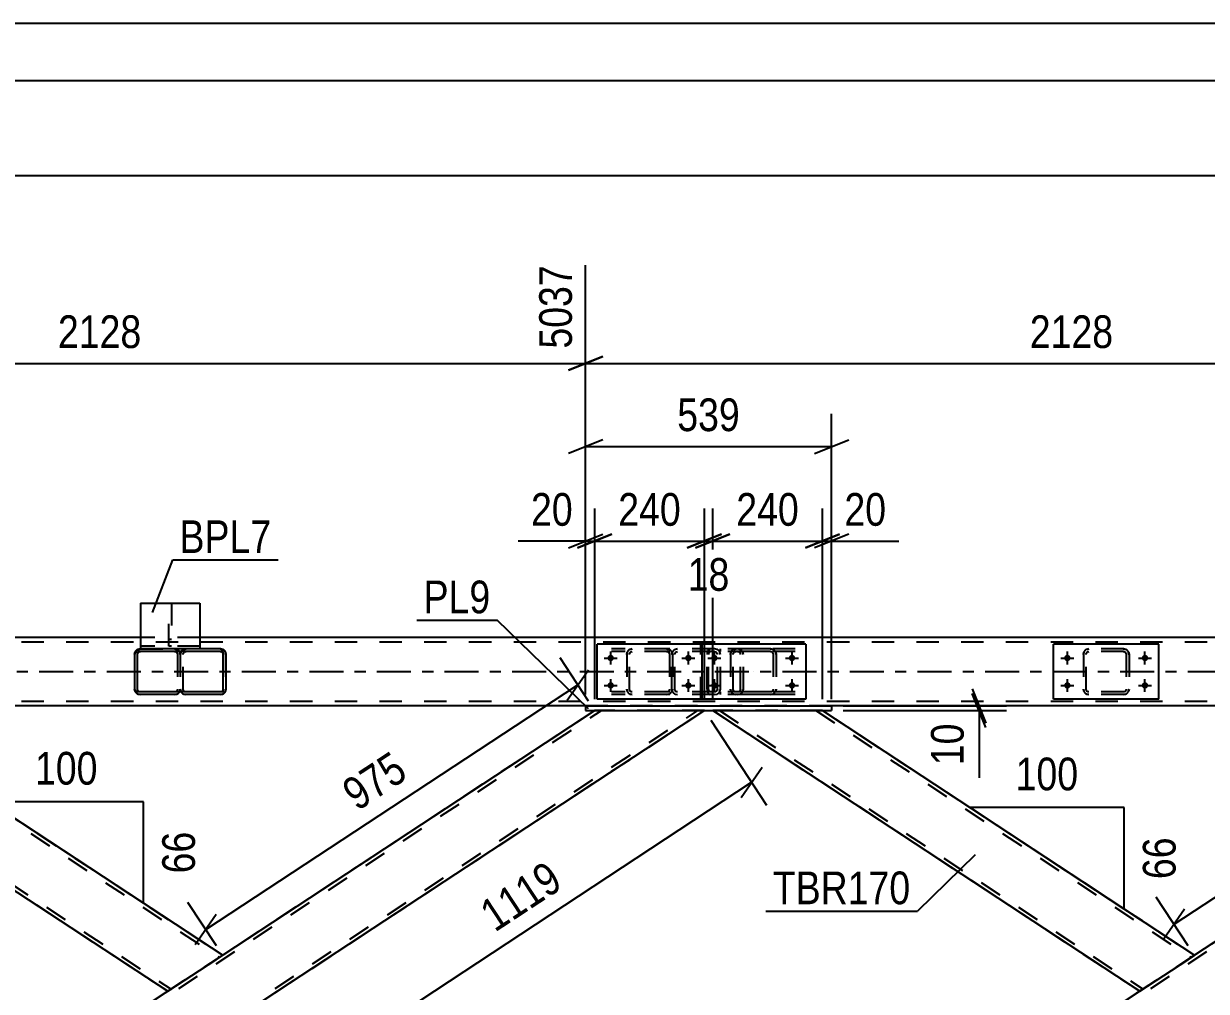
# Model space of a CAD drawing. Header units: millimetres. Extents: x -851 to 338, y -786 to 55.
# Drawn here: x -658.3 to -554.7, y -29.9 to 54.9 of the extents above; entities that cross this region are included whole.
import ezdxf

# ---------------------------------------------------------------- set-up
doc = ezdxf.new("R2010")
doc.units = ezdxf.units.MM
doc.linetypes.add('DXK_LINE_DOT2', pattern=[3.9198, 1.9599, -1.9599])
doc.linetypes.add('DXK_LINE_DOT3', pattern=[5.9187, 2.979, -0.9799, 0.9799, -0.9799])
doc.styles.add('Arial Narrow', font='ARIALN.TTF', dxfattribs={"height": 0.2})

# ---------------------------------------------------------------- blocks, each defined once
blk = doc.blocks.new('Unknown-232933133-1133')
at = {"color": 5, "linetype": 'Continuous'}
for p, q in [((338.08, 54.89), (-850.92, 54.89)), ((333.08, 49.89), (-845.92, 49.89))]:
    blk.add_line(p, q, dxfattribs=at)
blk = doc.blocks.new('Part-232933133-4877 - 4785')
at = {"color": 7, "linetype": 'DXK_LINE_DOT2'}
for p, q in [((-608.28, -5.29), (-684.6, -55.49)), ((-684.01, -55.49), (-607.7, -5.29)), ((-684.01, -55.49), (-607.7, -5.29)), ((-675.57, -55.49), (-599.25, -5.29)), ((-675.57, -55.49), (-599.25, -5.29)), ((-598.67, -5.29), (-674.99, -55.49)), ((-598.67, -5.29), (-608.28, -5.29)), ((-598.67, -5.29), (-598.67, -5.29)), ((-640.87, -26.73), (-645.68, -29.89)), ((-636.07, -29.89), (-640.87, -33.05)), ((-683.44, -54.73), (-684.6, -55.49)), ((-684.6, -55.49), (-684.6, -55.49)), ((-684.6, -55.49), (-674.99, -55.49))]:
    blk.add_line(p, q, dxfattribs=at)
at = {"color": 2, "linetype": 'Continuous'}
for p, q in [((-608.28, -5.29), (-640.87, -26.73)), ((-598.67, -5.29), (-636.07, -29.89)), ((-645.68, -29.89), (-683.44, -54.73)), ((-640.87, -33.05), (-674.99, -55.49))]:
    blk.add_line(p, q, dxfattribs=at)
blk = doc.blocks.new('Part-232933133-4913 - 4785')
at = {"color": 7, "linetype": 'DXK_LINE_DOT2'}
for p, q in [((-598.27, 0.07), (-598.36, -0.04)), ((-598.17, 0.11), (-598.27, 0.07)), ((-590.73, 0.11), (-598.17, 0.11)), ((-597.27, -0.13), (-597.27, 0.11)), ((-595.57, 0.07), (-595.76, 0.11)), ((-598.42, -0.19), (-598.44, -0.37)), ((-598.44, -3.41), (-598.44, -0.37)), ((-598.36, -0.04), (-598.42, -0.19)), ((-598.3, -0.37), (-598.29, -0.28)), ((-598.3, -3.41), (-598.3, -0.37)), ((-598.29, -0.28), (-598.26, -0.2)), ((-598.26, -0.2), (-598.22, -0.15)), ((-598.22, -0.15), (-598.17, -0.13)), ((-590.73, -0.13), (-598.17, -0.13)), ((-595.76, -0.13), (-595.66, -0.15)), ((-595.66, -0.15), (-595.58, -0.2)), ((-595.58, -0.2), (-595.53, -0.28)), ((-595.53, -0.28), (-595.51, -0.37)), ((-595.51, -3.41), (-595.51, -0.37)), ((-595.26, -0.37), (-595.3, -0.19)), ((-595.26, -3.41), (-595.26, -0.37)), ((-598.44, -3.41), (-598.42, -3.6)), ((-598.42, -3.6), (-598.36, -3.75)), ((-598.36, -3.75), (-598.27, -3.86)), ((-598.29, -3.51), (-598.3, -3.41)), ((-598.26, -3.58), (-598.29, -3.51)), ((-598.27, -3.86), (-598.17, -3.89)), ((-598.22, -3.64), (-598.26, -3.58)), ((-598.17, -3.65), (-598.22, -3.64)), ((-590.73, -3.65), (-598.17, -3.65)), ((-590.73, -3.89), (-598.17, -3.89)), ((-597.27, -3.89), (-597.27, -3.65)), ((-595.66, -3.64), (-595.76, -3.65)), ((-595.76, -3.89), (-595.57, -3.86)), ((-595.58, -3.58), (-595.66, -3.64)), ((-595.53, -3.51), (-595.58, -3.58)), ((-595.51, -3.41), (-595.53, -3.51)), ((-595.3, -3.6), (-595.26, -3.41))]:
    blk.add_line(p, q, dxfattribs=at)
for centre, start, end in [((-595.75, -0.39), 23.8951, 68.8487), ((-595.75, -3.4), 291.1513, 336.1049)]:
    blk.add_arc(centre, 0.492, start, end, dxfattribs=at)
blk = doc.blocks.new('Part-232933133-4960 - 4785')
at = {"color": 2, "linetype": 'Continuous'}
for p, q in [((-648.08, 1.11), (-806.56, 1.11)), ((-443.75, 1.11), (-642.88, 1.11)), ((-609.08, -4.89), (-672.67, -4.89)), ((-523.95, -4.89), (-587.53, -4.89))]:
    blk.add_line(p, q, dxfattribs=at)
at = {"color": 7, "linetype": 'DXK_LINE_DOT2'}
for p, q in [((-642.88, 1.11), (-648.08, 1.11)), ((-150.88, 0.71), (-810.56, 0.71)), ((-150.88, -4.49), (-810.56, -4.49)), ((-587.53, -4.89), (-609.08, -4.89))]:
    blk.add_line(p, q, dxfattribs=at)
at = {"color": 7, "linetype": 'DXK_LINE_DOT3'}
blk.add_line((-150.88, -1.89), (-810.56, -1.89), dxfattribs=at)
blk = doc.blocks.new('Part-232933133-4862 - 4785')
at = {"color": 7, "linetype": 'DXK_LINE_DOT2'}
for p, q in [((-523.15, -5.29), (-599.46, -55.49)), ((-598.88, -55.49), (-522.56, -5.29)), ((-598.88, -55.49), (-522.56, -5.29)), ((-590.44, -55.49), (-514.12, -5.29)), ((-590.44, -55.49), (-514.12, -5.29)), ((-513.54, -5.29), (-589.85, -55.49)), ((-513.54, -5.29), (-523.15, -5.29)), ((-513.54, -5.29), (-513.54, -5.29)), ((-555.74, -26.73), (-560.54, -29.89)), ((-550.94, -29.89), (-555.74, -33.05)), ((-598.31, -54.73), (-599.46, -55.49)), ((-599.46, -55.49), (-599.46, -55.49)), ((-599.46, -55.49), (-589.85, -55.49))]:
    blk.add_line(p, q, dxfattribs=at)
at = {"color": 2, "linetype": 'Continuous'}
for p, q in [((-523.15, -5.29), (-555.74, -26.73)), ((-513.54, -5.29), (-550.94, -29.89)), ((-560.54, -29.89), (-598.31, -54.73)), ((-555.74, -33.05), (-589.85, -55.49))]:
    blk.add_line(p, q, dxfattribs=at)
blk = doc.blocks.new('Part-232933133-4919 - 4785')
at = {"color": 7, "linetype": 'DXK_LINE_DOT2'}
for p, q in [((-597.78, 0.11), (-606.8, 0.11)), ((-601.02, 0.11), (-601.21, 0.07)), ((-597.59, 0.07), (-597.78, 0.11)), ((-597.78, -0.13), (-606.8, -0.13)), ((-601.49, -0.19), (-601.53, -0.37)), ((-601.53, -3.41), (-601.53, -0.37)), ((-601.27, -0.37), (-601.25, -0.28)), ((-601.27, -3.41), (-601.27, -0.37)), ((-601.25, -0.28), (-601.2, -0.2)), ((-601.2, -0.2), (-601.11, -0.15)), ((-601.11, -0.15), (-601.02, -0.13)), ((-597.78, -0.13), (-597.68, -0.15)), ((-597.68, -0.15), (-597.6, -0.2)), ((-597.6, -0.2), (-597.55, -0.28)), ((-597.55, -0.28), (-597.53, -0.37)), ((-597.53, -3.41), (-597.53, -0.37)), ((-597.27, -0.37), (-597.31, -0.19)), ((-597.27, -3.41), (-597.27, -0.37)), ((-597.78, -3.65), (-606.8, -3.65)), ((-597.78, -3.89), (-606.8, -3.89)), ((-601.53, -3.41), (-601.49, -3.6)), ((-601.25, -3.51), (-601.27, -3.41)), ((-601.2, -3.58), (-601.25, -3.51)), ((-601.21, -3.86), (-601.02, -3.89)), ((-601.11, -3.64), (-601.2, -3.58)), ((-601.02, -3.65), (-601.11, -3.64)), ((-597.68, -3.64), (-597.78, -3.65)), ((-597.78, -3.89), (-597.59, -3.86)), ((-597.6, -3.58), (-597.68, -3.64)), ((-597.55, -3.51), (-597.6, -3.58)), ((-597.53, -3.41), (-597.55, -3.51)), ((-597.31, -3.6), (-597.27, -3.41))]:
    blk.add_line(p, q, dxfattribs=at)
for centre, start, end in [((-601.04, -0.4), 110.7583, 155.68), ((-597.76, -0.4), 24.32, 69.2417), ((-601.04, -3.39), 204.32, 249.2417), ((-597.76, -3.39), 290.7583, 335.68)]:
    blk.add_arc(centre, 0.496, start, end, dxfattribs=at)
blk = doc.blocks.new('Part-232933133-4992 - 4785')
at = {"color": 2, "linetype": 'Continuous'}
for p, q in [((-683.08, -5.29), (-645.68, -29.89)), ((-673.47, -5.29), (-640.87, -26.73)), ((-641.46, -27.12), (-640.87, -26.73)), ((-640.87, -26.73), (-640.87, -26.73)), ((-645.68, -29.89), (-641.46, -27.12)), ((-645.68, -29.89), (-645.68, -29.89))]:
    blk.add_line(p, q, dxfattribs=at)
at = {"color": 7, "linetype": 'DXK_LINE_DOT2'}
for p, q in [((-645.68, -29.89), (-683.08, -5.29)), ((-683.08, -5.29), (-683.08, -5.29)), ((-673.47, -5.29), (-683.08, -5.29)), ((-682.49, -5.29), (-645.39, -29.7)), ((-682.49, -5.29), (-645.39, -29.7)), ((-674.05, -5.29), (-641.17, -26.93)), ((-674.05, -5.29), (-641.17, -26.93)), ((-673.47, -5.29), (-640.87, -26.73)), ((-640.92, -26.76), (-641.46, -27.12)), ((-641.17, -26.93), (-641.17, -26.93)), ((-645.68, -29.89), (-645.68, -29.89)), ((-645.39, -29.7), (-645.36, -29.69)), ((-645.39, -29.7), (-645.39, -29.7)), ((-645.1, -29.51), (-645.1, -29.51)), ((-645.1, -29.51), (-645.1, -29.51))]:
    blk.add_line(p, q, dxfattribs=at)
blk = doc.blocks.new('Part-232933133-59321 - 4785')
at = {"color": 7, "linetype": 'DXK_LINE_DOT2'}
for p, q in [((-596.1, 0.07), (-595.92, 0.11)), ((-595.92, 0.11), (-596.1, 0.07)), ((-592.88, 0.11), (-595.92, 0.11)), ((-592.88, 0.11), (-592.69, 0.07)), ((-592.69, 0.07), (-592.88, 0.11)), ((-596.4, -0.37), (-596.36, -0.19)), ((-596.36, -0.19), (-596.4, -0.37)), ((-596.4, -0.37), (-596.4, -3.41)), ((-596.16, -0.37), (-596.14, -0.28)), ((-596.16, -3.41), (-596.16, -0.37)), ((-596.14, -0.28), (-596.09, -0.2)), ((-596.09, -0.2), (-596.01, -0.15)), ((-596.01, -0.15), (-595.92, -0.13)), ((-592.88, -0.13), (-595.92, -0.13)), ((-592.88, -0.13), (-592.78, -0.15)), ((-592.78, -0.15), (-592.71, -0.2)), ((-592.71, -0.2), (-592.65, -0.28)), ((-592.65, -0.28), (-592.64, -0.37)), ((-592.64, -0.37), (-592.64, -3.41)), ((-592.43, -0.19), (-592.4, -0.37)), ((-592.4, -0.37), (-592.43, -0.19)), ((-592.4, -0.37), (-592.4, -3.41)), ((-596.36, -3.6), (-596.4, -3.41)), ((-596.4, -3.41), (-596.36, -3.6)), ((-596.14, -3.51), (-596.16, -3.41)), ((-596.09, -3.58), (-596.14, -3.51)), ((-595.92, -3.89), (-596.1, -3.86)), ((-596.1, -3.86), (-595.92, -3.89)), ((-596.01, -3.64), (-596.09, -3.58)), ((-595.92, -3.65), (-596.01, -3.64)), ((-592.88, -3.65), (-595.92, -3.65)), ((-592.88, -3.89), (-595.92, -3.89)), ((-592.78, -3.64), (-592.88, -3.65)), ((-592.69, -3.86), (-592.88, -3.89)), ((-592.88, -3.89), (-592.69, -3.86)), ((-592.71, -3.58), (-592.78, -3.64)), ((-592.65, -3.51), (-592.71, -3.58)), ((-592.64, -3.41), (-592.65, -3.51)), ((-592.4, -3.41), (-592.43, -3.6)), ((-592.43, -3.6), (-592.4, -3.41))]:
    blk.add_line(p, q, dxfattribs=at)
at = {"color": 7, "linetype": 'DXK_LINE_DOT3'}
blk.add_line((-594.4, -1.89), (-594.4, -1.89), dxfattribs=at)
at = {"color": 7, "linetype": 'DXK_LINE_DOT2'}
for centre, start, end in [((-595.92, -0.37), 112.5, 157.5), ((-595.92, -0.37), 112.5, 157.5), ((-592.88, -0.37), 22.5, 67.5), ((-592.88, -0.37), 22.5, 67.5), ((-595.92, -3.41), 202.5, 247.5), ((-595.92, -3.41), 202.5, 247.5), ((-592.88, -3.41), 292.5, 337.5), ((-592.88, -3.41), 292.5, 337.5)]:
    blk.add_arc(centre, 0.48, start, end, dxfattribs=at)
blk = doc.blocks.new('Part-232933133-4997 - 4785')
at = {"color": 2, "linetype": 'Continuous'}
for p, q in [((-597.94, -5.29), (-560.54, -29.89)), ((-588.33, -5.29), (-555.74, -26.73)), ((-556.32, -27.12), (-555.74, -26.73)), ((-555.74, -26.73), (-555.74, -26.73)), ((-560.54, -29.89), (-556.32, -27.12)), ((-560.54, -29.89), (-560.54, -29.89))]:
    blk.add_line(p, q, dxfattribs=at)
at = {"color": 7, "linetype": 'DXK_LINE_DOT2'}
for p, q in [((-560.54, -29.89), (-597.94, -5.29)), ((-597.94, -5.29), (-597.94, -5.29)), ((-588.33, -5.29), (-597.94, -5.29)), ((-597.36, -5.29), (-560.25, -29.7)), ((-597.36, -5.29), (-560.25, -29.7)), ((-588.92, -5.29), (-556.03, -26.93)), ((-588.92, -5.29), (-556.03, -26.93)), ((-588.33, -5.29), (-555.74, -26.73)), ((-555.78, -26.76), (-556.32, -27.12)), ((-556.03, -26.93), (-556.03, -26.93)), ((-560.54, -29.89), (-560.54, -29.89)), ((-560.25, -29.7), (-560.23, -29.69)), ((-560.25, -29.7), (-560.25, -29.7)), ((-559.96, -29.51), (-559.96, -29.51)), ((-559.96, -29.51), (-559.96, -29.51))]:
    blk.add_line(p, q, dxfattribs=at)
blk = doc.blocks.new('Part-232933133-5054 - 4785')
at = {"color": 2, "linetype": 'Continuous'}
for p, q in [((-609.08, -4.89), (-609.08, -5.29)), ((-609.08, -4.89), (-587.53, -4.89)), ((-587.53, -4.89), (-587.53, -5.29)), ((-609.08, -5.29), (-587.53, -5.29))]:
    blk.add_line(p, q, dxfattribs=at)
blk = doc.blocks.new('Bolt-232933133-59359 - 4785')
at = {"linetype": 'Continuous'}
for points in [[(-606.88, -0.41, -1), (-606.88, -0.97, -1)], [(-600.08, -0.41, -1), (-600.08, -0.97, -1)], [(-606.88, -2.81, -1), (-606.88, -3.37, -1)], [(-600.08, -2.81, -1), (-600.08, -3.37, -1)]]:
    blk.add_hatch(color=1, dxfattribs=at).paths.add_polyline_path(points)
at = {"color": 1, "linetype": 'Continuous'}
for p, q in [((-607.44, -0.69), (-606.32, -0.69)), ((-606.88, -1.25), (-606.88, -0.13)), ((-600.64, -0.69), (-599.52, -0.69)), ((-600.08, -1.25), (-600.08, -0.13)), ((-607.44, -3.09), (-606.32, -3.09)), ((-606.88, -3.65), (-606.88, -2.53)), ((-600.64, -3.09), (-599.52, -3.09)), ((-600.08, -3.65), (-600.08, -2.53))]:
    blk.add_line(p, q, dxfattribs=at)
blk = doc.blocks.new('Part-232933133-59322 - 4785')
at = {"color": 7, "linetype": 'DXK_LINE_DOT2'}
for p, q in [((-599, -4.29), (-599, 0.51)), ((-599, 0.51), (-598.88, 0.51)), ((-598.88, -4.29), (-599, -4.29))]:
    blk.add_line(p, q, dxfattribs=at)
at = {"color": 2, "linetype": 'Continuous'}
for p, q in [((-589.8, 0.51), (-598.88, 0.51)), ((-589.8, 0.51), (-589.8, -4.29)), ((-589.8, -4.29), (-598.88, -4.29))]:
    blk.add_line(p, q, dxfattribs=at)
blk = doc.blocks.new('Part-232933133-59282 - 4785')
at = {"color": 7, "linetype": 'DXK_LINE_DOT2'}
for p, q in [((-565.18, 0.07), (-565, 0.11)), ((-565, 0.11), (-565.18, 0.07)), ((-561.96, 0.11), (-565, 0.11)), ((-561.96, 0.11), (-561.78, 0.07)), ((-561.78, 0.07), (-561.96, 0.11)), ((-565.48, -0.37), (-565.44, -0.19)), ((-565.44, -0.19), (-565.48, -0.37)), ((-565.48, -0.37), (-565.48, -3.41)), ((-565.24, -0.37), (-565.22, -0.28)), ((-565.24, -3.41), (-565.24, -0.37)), ((-565.22, -0.28), (-565.17, -0.2)), ((-565.17, -0.2), (-565.09, -0.15)), ((-565.09, -0.15), (-565, -0.13)), ((-561.96, -0.13), (-565, -0.13)), ((-561.96, -0.13), (-561.87, -0.15)), ((-561.87, -0.15), (-561.79, -0.2)), ((-561.79, -0.2), (-561.74, -0.28)), ((-561.74, -0.28), (-561.72, -0.37)), ((-561.72, -0.37), (-561.72, -3.41)), ((-561.52, -0.19), (-561.48, -0.37)), ((-561.48, -0.37), (-561.52, -0.19)), ((-561.48, -0.37), (-561.48, -3.41)), ((-565.44, -3.6), (-565.48, -3.41)), ((-565.48, -3.41), (-565.44, -3.6)), ((-565.22, -3.51), (-565.24, -3.41)), ((-565.17, -3.58), (-565.22, -3.51)), ((-565, -3.89), (-565.18, -3.86)), ((-565.18, -3.86), (-565, -3.89)), ((-565.09, -3.64), (-565.17, -3.58)), ((-565, -3.65), (-565.09, -3.64)), ((-561.96, -3.65), (-565, -3.65)), ((-561.96, -3.89), (-565, -3.89)), ((-561.87, -3.64), (-561.96, -3.65)), ((-561.78, -3.86), (-561.96, -3.89)), ((-561.96, -3.89), (-561.78, -3.86)), ((-561.79, -3.58), (-561.87, -3.64)), ((-561.74, -3.51), (-561.79, -3.58)), ((-561.72, -3.41), (-561.74, -3.51)), ((-561.48, -3.41), (-561.52, -3.6)), ((-561.52, -3.6), (-561.48, -3.41))]:
    blk.add_line(p, q, dxfattribs=at)
at = {"color": 7, "linetype": 'DXK_LINE_DOT3'}
blk.add_line((-563.48, -1.89), (-563.48, -1.89), dxfattribs=at)
at = {"color": 7, "linetype": 'DXK_LINE_DOT2'}
for centre, start, end in [((-565, -0.37), 112.5, 157.5), ((-565, -0.37), 112.5, 157.5), ((-561.96, -0.37), 22.5, 67.5), ((-561.96, -0.37), 22.5, 67.5), ((-565, -3.41), 202.5, 247.5), ((-565, -3.41), 202.5, 247.5), ((-561.96, -3.41), 292.5, 337.5), ((-561.96, -3.41), 292.5, 337.5)]:
    blk.add_arc(centre, 0.48, start, end, dxfattribs=at)
blk = doc.blocks.new('Part-232933133-59283 - 4785')
at = {"color": 2, "linetype": 'Continuous'}
for p, q in [((-558.88, 0.51), (-568.08, 0.51)), ((-568.08, -4.29), (-568.08, 0.51)), ((-558.88, -4.29), (-558.88, 0.51)), ((-558.88, -4.29), (-568.08, -4.29))]:
    blk.add_line(p, q, dxfattribs=at)
blk = doc.blocks.new('Part-232933133-59286 - 4785')
at = {"color": 7, "linetype": 'DXK_LINE_DOT2'}
for p, q in [((-605.18, 0.07), (-605, 0.11)), ((-605, 0.11), (-605.18, 0.07)), ((-601.96, 0.11), (-605, 0.11)), ((-601.96, 0.11), (-601.78, 0.07)), ((-601.78, 0.07), (-601.96, 0.11)), ((-605.48, -0.37), (-605.44, -0.19)), ((-605.44, -0.19), (-605.48, -0.37)), ((-605.48, -0.37), (-605.48, -3.41)), ((-605.24, -0.37), (-605.22, -0.28)), ((-605.24, -3.41), (-605.24, -0.37)), ((-605.22, -0.28), (-605.17, -0.2)), ((-605.17, -0.2), (-605.09, -0.15)), ((-605.09, -0.15), (-605, -0.13)), ((-601.96, -0.13), (-605, -0.13)), ((-601.96, -0.13), (-601.87, -0.15)), ((-601.87, -0.15), (-601.79, -0.2)), ((-601.79, -0.2), (-601.74, -0.28)), ((-601.74, -0.28), (-601.72, -0.37)), ((-601.72, -0.37), (-601.72, -3.41)), ((-601.52, -0.19), (-601.48, -0.37)), ((-601.48, -0.37), (-601.52, -0.19)), ((-601.48, -0.37), (-601.48, -3.41)), ((-605.44, -3.6), (-605.48, -3.41)), ((-605.48, -3.41), (-605.44, -3.6)), ((-605.22, -3.51), (-605.24, -3.41)), ((-605.17, -3.58), (-605.22, -3.51)), ((-605, -3.89), (-605.18, -3.86)), ((-605.18, -3.86), (-605, -3.89)), ((-605.09, -3.64), (-605.17, -3.58)), ((-605, -3.65), (-605.09, -3.64)), ((-601.96, -3.65), (-605, -3.65)), ((-601.96, -3.89), (-605, -3.89)), ((-601.87, -3.64), (-601.96, -3.65)), ((-601.78, -3.86), (-601.96, -3.89)), ((-601.96, -3.89), (-601.78, -3.86)), ((-601.79, -3.58), (-601.87, -3.64)), ((-601.74, -3.51), (-601.79, -3.58)), ((-601.72, -3.41), (-601.74, -3.51)), ((-601.48, -3.41), (-601.52, -3.6)), ((-601.52, -3.6), (-601.48, -3.41))]:
    blk.add_line(p, q, dxfattribs=at)
at = {"color": 7, "linetype": 'DXK_LINE_DOT3'}
blk.add_line((-603.48, -1.89), (-603.48, -1.89), dxfattribs=at)
at = {"color": 7, "linetype": 'DXK_LINE_DOT2'}
for centre, start, end in [((-605, -0.37), 112.5, 157.5), ((-605, -0.37), 112.5, 157.5), ((-601.96, -0.37), 22.5, 67.5), ((-601.96, -0.37), 22.5, 67.5), ((-605, -3.41), 202.5, 247.5), ((-605, -3.41), 202.5, 247.5), ((-601.96, -3.41), 292.5, 337.5), ((-601.96, -3.41), 292.5, 337.5)]:
    blk.add_arc(centre, 0.48, start, end, dxfattribs=at)
blk = doc.blocks.new('Part-232933133-59287 - 4785')
at = {"color": 2, "linetype": 'Continuous'}
for p, q in [((-598.88, 0.51), (-608.08, 0.51)), ((-608.08, -4.29), (-608.08, 0.51)), ((-598.88, -4.29), (-598.88, 0.51)), ((-598.88, -4.29), (-608.08, -4.29))]:
    blk.add_line(p, q, dxfattribs=at)
blk = doc.blocks.new('Part-232933133-59290 - 4785')
at = {"color": 2, "linetype": 'Continuous'}
for p, q in [((-644.1, 0.11), (-644.28, 0.07)), ((-641.06, 0.11), (-644.1, 0.11)), ((-640.88, 0.07), (-641.06, 0.11)), ((-640.58, -0.37), (-640.62, -0.19)), ((-640.58, -0.37), (-640.58, -3.41)), ((-644.28, -3.86), (-644.1, -3.89)), ((-641.06, -3.89), (-644.1, -3.89)), ((-641.06, -3.89), (-640.88, -3.86)), ((-640.62, -3.6), (-640.58, -3.41))]:
    blk.add_line(p, q, dxfattribs=at)
at = {"color": 7, "linetype": 'DXK_LINE_DOT2'}
for p, q in [((-644.28, 0.07), (-644.1, 0.11)), ((-641.06, 0.11), (-640.88, 0.07)), ((-644.58, -0.37), (-644.54, -0.19)), ((-644.54, -0.19), (-644.58, -0.37)), ((-644.58, -0.37), (-644.58, -3.41)), ((-644.34, -0.37), (-644.32, -0.28)), ((-644.34, -3.41), (-644.34, -0.37)), ((-644.32, -0.28), (-644.27, -0.2)), ((-644.27, -0.2), (-644.19, -0.15)), ((-644.19, -0.15), (-644.1, -0.13)), ((-641.06, -0.13), (-644.1, -0.13)), ((-641.06, -0.13), (-640.97, -0.15)), ((-640.97, -0.15), (-640.89, -0.2)), ((-640.89, -0.2), (-640.84, -0.28)), ((-640.84, -0.28), (-640.82, -0.37)), ((-640.82, -0.37), (-640.82, -3.41)), ((-640.62, -0.19), (-640.58, -0.37)), ((-644.54, -3.6), (-644.58, -3.41)), ((-644.58, -3.41), (-644.54, -3.6)), ((-644.32, -3.51), (-644.34, -3.41)), ((-644.27, -3.58), (-644.32, -3.51)), ((-644.1, -3.89), (-644.28, -3.86)), ((-644.19, -3.64), (-644.27, -3.58)), ((-644.1, -3.65), (-644.19, -3.64)), ((-641.06, -3.65), (-644.1, -3.65)), ((-640.97, -3.64), (-641.06, -3.65)), ((-640.88, -3.86), (-641.06, -3.89)), ((-640.89, -3.58), (-640.97, -3.64)), ((-640.84, -3.51), (-640.89, -3.58)), ((-640.82, -3.41), (-640.84, -3.51)), ((-640.58, -3.41), (-640.62, -3.6))]:
    blk.add_line(p, q, dxfattribs=at)
at = {"color": 7, "linetype": 'DXK_LINE_DOT3'}
blk.add_line((-642.58, -1.89), (-642.58, -1.89), dxfattribs=at)
at = {"color": 7, "linetype": 'DXK_LINE_DOT2'}
for centre, start, end in [((-644.1, -0.37), 112.5, 157.5), ((-641.06, -0.37), 22.5, 67.5), ((-644.1, -0.37), 149.4011, 157.5), ((-644.1, -3.41), 202.5, 247.5), ((-644.1, -3.41), 202.5, 210.5989), ((-641.06, -3.41), 292.5, 337.5)]:
    blk.add_arc(centre, 0.48, start, end, dxfattribs=at)
at = {"color": 2, "linetype": 'Continuous'}
for centre, start, end in [((-644.1, -0.37), 112.5, 149.4011), ((-641.06, -0.37), 22.5, 67.5), ((-644.1, -3.41), 210.5989, 247.5), ((-641.06, -3.41), 292.5, 337.5)]:
    blk.add_arc(centre, 0.48, start, end, dxfattribs=at)
blk = doc.blocks.new('Part-232933133-59323 - 4785')
at = {"color": 2, "linetype": 'Continuous'}
for p, q in [((-648.1, 0.11), (-648.28, 0.07)), ((-645.06, 0.11), (-648.1, 0.11)), ((-644.88, 0.07), (-645.06, 0.11)), ((-648.54, -0.19), (-648.58, -0.37)), ((-648.58, -0.37), (-648.58, -3.41)), ((-648.58, -3.41), (-648.54, -3.6)), ((-648.28, -3.86), (-648.1, -3.89)), ((-645.06, -3.89), (-648.1, -3.89)), ((-645.06, -3.89), (-644.88, -3.86))]:
    blk.add_line(p, q, dxfattribs=at)
at = {"color": 7, "linetype": 'DXK_LINE_DOT2'}
for p, q in [((-648.28, 0.07), (-648.1, 0.11)), ((-645.06, 0.11), (-644.88, 0.07)), ((-648.58, -0.37), (-648.54, -0.19)), ((-648.34, -0.37), (-648.32, -0.28)), ((-648.34, -3.41), (-648.34, -0.37)), ((-648.32, -0.28), (-648.27, -0.2)), ((-648.27, -0.2), (-648.19, -0.15)), ((-648.19, -0.15), (-648.1, -0.13)), ((-645.06, -0.13), (-648.1, -0.13)), ((-645.06, -0.13), (-644.97, -0.15)), ((-644.97, -0.15), (-644.89, -0.2)), ((-644.89, -0.2), (-644.84, -0.28)), ((-644.84, -0.28), (-644.82, -0.37)), ((-644.82, -0.37), (-644.82, -3.41)), ((-644.62, -0.19), (-644.58, -0.37)), ((-644.58, -0.37), (-644.62, -0.19)), ((-644.58, -0.37), (-644.58, -3.41)), ((-648.54, -3.6), (-648.58, -3.41)), ((-648.32, -3.51), (-648.34, -3.41)), ((-648.27, -3.58), (-648.32, -3.51)), ((-648.1, -3.89), (-648.28, -3.86)), ((-648.19, -3.64), (-648.27, -3.58)), ((-648.1, -3.65), (-648.19, -3.64)), ((-645.06, -3.65), (-648.1, -3.65)), ((-644.97, -3.64), (-645.06, -3.65)), ((-644.88, -3.86), (-645.06, -3.89)), ((-644.89, -3.58), (-644.97, -3.64)), ((-644.84, -3.51), (-644.89, -3.58)), ((-644.82, -3.41), (-644.84, -3.51)), ((-644.58, -3.41), (-644.62, -3.6)), ((-644.62, -3.6), (-644.58, -3.41))]:
    blk.add_line(p, q, dxfattribs=at)
at = {"color": 2, "linetype": 'Continuous'}
for centre, start, end in [((-648.1, -0.37), 112.5, 157.5), ((-645.06, -0.37), 30.5989, 67.5), ((-648.1, -3.41), 202.5, 247.5), ((-645.06, -3.41), 292.5, 329.4011)]:
    blk.add_arc(centre, 0.48, start, end, dxfattribs=at)
at = {"color": 7, "linetype": 'DXK_LINE_DOT2'}
for centre, start, end in [((-648.1, -0.37), 112.5, 157.5), ((-645.06, -0.37), 22.5, 67.5), ((-645.06, -0.37), 22.5, 30.5989), ((-648.1, -3.41), 202.5, 247.5), ((-645.06, -3.41), 292.5, 337.5), ((-645.06, -3.41), 329.4011, 337.5)]:
    blk.add_arc(centre, 0.48, start, end, dxfattribs=at)
blk = doc.blocks.new('Part-232933133-59332 - 4785')
at = {"color": 2, "linetype": 'Continuous'}
for p, q in [((-640.82, -0.13), (-648.34, -0.13)), ((-648.34, -3.65), (-648.34, -0.13)), ((-640.82, -3.65), (-640.82, -0.13)), ((-640.82, -3.65), (-648.34, -3.65))]:
    blk.add_line(p, q, dxfattribs=at)
blk = doc.blocks.new('Part-232933133-59333 - 4785')
at = {"color": 2, "linetype": 'Continuous'}
for p, q in [((-648.08, 4.11), (-642.88, 4.11)), ((-648.08, 4.11), (-648.08, 0.11)), ((-642.88, 4.11), (-642.88, 0.11)), ((-644.1, 0.11), (-645.06, 0.11))]:
    blk.add_line(p, q, dxfattribs=at)
at = {"color": 7, "linetype": 'DXK_LINE_DOT2'}
for p, q in [((-642.88, 0.35), (-648.08, 0.35)), ((-648.08, 0.11), (-648.08, 0.13)), ((-648.08, 0.11), (-645.06, 0.11)), ((-642.88, 0.11), (-644.1, 0.11)), ((-642.88, 0.13), (-642.88, 0.11))]:
    blk.add_line(p, q, dxfattribs=at)
blk = doc.blocks.new('Part-232933133-59334 - 4785')
at = {"color": 7, "linetype": 'DXK_LINE_DOT2'}
for p, q in [((-645.6, 0.35), (-645.6, 4.11)), ((-645.6, 4.11), (-645.36, 4.11)), ((-645.36, 4.11), (-645.36, 0.35)), ((-645.6, 0.95), (-645.36, 0.95)), ((-645.36, 0.35), (-645.6, 0.35))]:
    blk.add_line(p, q, dxfattribs=at)
blk = doc.blocks.new('Bolt-232933133-59357 - 4785')
at = {"linetype": 'Continuous'}
for points in [[(-566.88, -0.41, -1), (-566.88, -0.97, -1)], [(-560.08, -0.41, -1), (-560.08, -0.97, -1)], [(-566.88, -2.81, -1), (-566.88, -3.37, -1)], [(-560.08, -2.81, -1), (-560.08, -3.37, -1)]]:
    blk.add_hatch(color=1, dxfattribs=at).paths.add_polyline_path(points)
at = {"color": 1, "linetype": 'Continuous'}
for p, q in [((-567.44, -0.69), (-566.32, -0.69)), ((-566.88, -1.25), (-566.88, -0.13)), ((-560.64, -0.69), (-559.52, -0.69)), ((-560.08, -1.25), (-560.08, -0.13)), ((-567.44, -3.09), (-566.32, -3.09)), ((-566.88, -3.65), (-566.88, -2.53)), ((-560.64, -3.09), (-559.52, -3.09)), ((-560.08, -3.65), (-560.08, -2.53))]:
    blk.add_line(p, q, dxfattribs=at)
blk = doc.blocks.new('Bolt-232933133-59374 - 4785')
at = {"linetype": 'Continuous'}
for points in [[(-597.8, -0.41, -1), (-597.8, -0.97, -1)], [(-591, -0.41, -1), (-591, -0.97, -1)], [(-597.8, -2.81, -1), (-597.8, -3.37, -1)], [(-591, -2.81, -1), (-591, -3.37, -1)]]:
    blk.add_hatch(color=1, dxfattribs=at).paths.add_polyline_path(points)
at = {"color": 1, "linetype": 'Continuous'}
for p, q in [((-598.36, -0.69), (-597.24, -0.69)), ((-597.8, -1.25), (-597.8, -0.13)), ((-591.56, -0.69), (-590.44, -0.69)), ((-591, -1.25), (-591, -0.13)), ((-598.36, -3.09), (-597.24, -3.09)), ((-597.8, -3.65), (-597.8, -2.53)), ((-591.56, -3.09), (-590.44, -3.09)), ((-591, -3.65), (-591, -2.53))]:
    blk.add_line(p, q, dxfattribs=at)
blk = doc.blocks.new('StraightDimension-232933133-51840 - 4785')
at = {"color": 7, "linetype": 'Continuous'}
for p, q in [((-694.21, -3.89), (-694.21, 33.73)), ((-609.08, -3.89), (-609.08, 33.73)), ((-692.71, 25.72), (-695.71, 24.52)), ((-694.21, 25.12), (-609.08, 25.12)), ((-610.58, 24.52), (-607.58, 25.72))]:
    blk.add_line(p, q, dxfattribs=at)
at = {"color": 0}
blk.add_wipeout([(-647.39, 25.87), (-647.39, 30.07), (-655.9, 30.07), (-655.9, 25.87)], dxfattribs=at)
at = {"color": 3, "style": 'Arial Narrow'}
blk.add_text('2128', height=2.863, dxfattribs=at).set_placement((-655.3, 26.47))
at = {"color": 0, "linetype": 'Continuous'}
blk.add_wipeout([(-609.68, 34.33), (-613.88, 34.33), (-613.88, 25.82), (-609.68, 25.82)], dxfattribs=at)
at = {"color": 3, "linetype": 'Continuous', "style": 'Arial Narrow'}
blk.add_text('5037', height=2.863, rotation=90.0002, dxfattribs=at).set_placement((-610.28, 26.42))
blk = doc.blocks.new('AngleDimension-232933133-25362 - 4785')
at = {"color": 7, "linetype": 'Continuous'}
for p, q in [((-561.9, -13.78), (-575.43, -13.78)), ((-561.9, -22.68), (-575.43, -13.78)), ((-561.9, -22.68), (-561.9, -13.78)), ((-560.31, -23.73), (-561.9, -22.68))]:
    blk.add_line(p, q, dxfattribs=at)
at = {"color": 0}
for points in [[(-565.32, -12.88), (-565.32, -8.68), (-572.01, -8.68), (-572.01, -12.88)], [(-556.8, -15.8), (-561, -15.8), (-561, -20.66), (-556.8, -20.66)]]:
    blk.add_wipeout(points, dxfattribs=at)
at = {"color": 3, "style": 'Arial Narrow'}
blk.add_text('100', height=2.863, dxfattribs=at).set_placement((-571.41, -12.28))
blk.add_text('66', height=2.863, rotation=90.0002, dxfattribs=at).set_placement((-557.4, -20.06))
blk = doc.blocks.new('StraightDimension-232933133-6667 - 4785')
at = {"color": 7, "linetype": 'Continuous'}
for p, q in [((-597.94, -4.29), (-597.94, 12.4)), ((-588.33, -4.29), (-588.33, 12.4)), ((-599.44, 8.95), (-596.44, 10.15)), ((-597.94, 9.55), (-588.33, 9.55)), ((-586.83, 10.15), (-589.83, 8.95))]:
    blk.add_line(p, q, dxfattribs=at)
at = {"color": 0}
blk.add_wipeout([(-589.8, 10.3), (-589.8, 14.5), (-596.48, 14.5), (-596.48, 10.3)], dxfattribs=at)
at = {"color": 3, "style": 'Arial Narrow'}
blk.add_text('240', height=2.863, dxfattribs=at).set_placement((-595.88, 10.9))
blk = doc.blocks.new('StraightDimension-232933133-51839 - 4785')
at = {"color": 7, "linetype": 'Continuous'}
for p, q in [((-609.08, -3.89), (-609.08, 33.73)), ((-523.95, -3.89), (-523.95, 33.73)), ((-607.58, 25.72), (-610.58, 24.52)), ((-609.08, 25.12), (-523.95, 25.12)), ((-525.45, 24.52), (-522.45, 25.72))]:
    blk.add_line(p, q, dxfattribs=at)
at = {"color": 0}
blk.add_wipeout([(-562.26, 25.87), (-562.26, 30.07), (-570.77, 30.07), (-570.77, 25.87)], dxfattribs=at)
at = {"color": 3, "style": 'Arial Narrow'}
blk.add_text('2128', height=2.863, dxfattribs=at).set_placement((-570.17, 26.47))
at = {"color": 0, "linetype": 'Continuous'}
blk.add_wipeout([(-524.55, 34.33), (-528.75, 34.33), (-528.75, 25.82), (-524.55, 25.82)], dxfattribs=at)
at = {"color": 3, "linetype": 'Continuous', "style": 'Arial Narrow'}
blk.add_text('7165', height=2.863, rotation=90.0002, dxfattribs=at).set_placement((-525.15, 26.42))
blk = doc.blocks.new('StraightDimension-232933133-70582 - 4785')
at = {"color": 7, "linetype": 'Continuous'}
blk.add_line((-811.36, 41.58), (-113.36, 41.58), dxfattribs=at)
blk = doc.blocks.new('StraightDimension-232933133-5409 - 4785')
at = {"color": 7, "linetype": 'Continuous'}
for p, q in [((-598.12, -6.13), (-593.22, -13.59)), ((-595.46, -12.91), (-593.61, -10.26)), ((-631.93, -36.18), (-594.54, -11.58)), ((-635.52, -30.73), (-630.62, -38.19)), ((-631.01, -34.86), (-632.86, -37.51))]:
    blk.add_line(p, q, dxfattribs=at)
at = {"color": 0}
blk.add_wipeout([(-610.09, -20.92), (-612.4, -17.41), (-619.51, -22.08), (-617.2, -25.59)], dxfattribs=at)
at = {"color": 3, "style": 'Arial Narrow'}
blk.add_text('1119', height=2.863, rotation=33.3347, dxfattribs=at).set_placement((-617.03, -24.76))
blk = doc.blocks.new('StraightDimension-232933133-5427 - 4785')
at = {"color": 7, "linetype": 'Continuous'}
for p, q in [((-523.7, -4.46), (-526.5, -0.19)), ((-525.86, -3.9), (-524.01, -1.25)), ((-557.53, -24.01), (-524.94, -2.57)), ((-556.29, -25.9), (-559.1, -21.63)), ((-556.61, -22.69), (-558.45, -25.34))]:
    blk.add_line(p, q, dxfattribs=at)
at = {"color": 0}
blk.add_wipeout([(-538.85, -10.83), (-541.16, -7.32), (-546.75, -10.99), (-544.44, -14.5)], dxfattribs=at)
at = {"color": 3, "style": 'Arial Narrow'}
blk.add_text('975', height=2.863, rotation=33.3347, dxfattribs=at).set_placement((-544.27, -13.67))
blk = doc.blocks.new('StraightDimension-232933133-5760 - 4785')
at = {"color": 7, "linetype": 'Continuous'}
for p, q in [((-608.83, -4.46), (-611.32, -0.67)), ((-610.68, -4.38), (-608.83, -1.73)), ((-642.35, -24.49), (-609.76, -3.05)), ((-641.42, -25.9), (-643.92, -22.11)), ((-641.43, -23.17), (-643.27, -25.82))]:
    blk.add_line(p, q, dxfattribs=at)
at = {"color": 0}
blk.add_wipeout([(-623.67, -11.31), (-625.98, -7.8), (-631.56, -11.47), (-629.26, -14.98)], dxfattribs=at)
at = {"color": 3, "style": 'Arial Narrow'}
blk.add_text('975', height=2.863, rotation=33.3347, dxfattribs=at).set_placement((-629.09, -14.15))
blk = doc.blocks.new('StraightDimension-232933133-6110 - 4785')
at = {"color": 7, "linetype": 'Continuous'}
for p, q in [((-575.21, -3.39), (-574.01, -6.39)), ((-574.01, -6.79), (-575.21, -3.79)), ((-586.53, -4.89), (-572.21, -4.89)), ((-574.61, -5.29), (-574.61, -4.89)), ((-586.53, -5.29), (-572.21, -5.29)), ((-574.61, -5.29), (-574.61, -11.2)), ((-574.61, -5.29), (-574.61, -11.2))]:
    blk.add_line(p, q, dxfattribs=at)
at = {"color": 0}
blk.add_wipeout([(-575.36, -5.82), (-579.56, -5.82), (-579.56, -10.68), (-575.36, -10.68)], dxfattribs=at)
at = {"color": 3, "style": 'Arial Narrow'}
blk.add_text('10', height=2.863, rotation=90.0002, dxfattribs=at).set_placement((-575.96, -10.08))
blk = doc.blocks.new('StraightDimension-232933133-6683 - 4785')
at = {"color": 7, "linetype": 'Continuous'}
for p, q in [((-609.08, -3.89), (-609.08, 12.4)), ((-608.28, -4.29), (-608.28, 12.4)), ((-609.08, 9.55), (-614.99, 9.55)), ((-609.08, 9.55), (-614.99, 9.55)), ((-610.58, 8.95), (-607.58, 10.15)), ((-606.78, 10.15), (-609.78, 8.95)), ((-609.08, 9.55), (-608.28, 9.55))]:
    blk.add_line(p, q, dxfattribs=at)
at = {"color": 0}
blk.add_wipeout([(-609.6, 10.3), (-609.6, 14.5), (-614.46, 14.5), (-614.46, 10.3)], dxfattribs=at)
at = {"color": 3, "style": 'Arial Narrow'}
blk.add_text('20', height=2.863, dxfattribs=at).set_placement((-613.86, 10.9))
blk = doc.blocks.new('StraightDimension-232933133-6657 - 4785')
at = {"color": 7, "linetype": 'Continuous'}
for p, q in [((-598.67, -4.29), (-598.67, 11.95)), ((-597.94, -4.29), (-597.94, 11.95)), ((-600.17, 8.95), (-597.17, 10.15)), ((-596.44, 10.15), (-599.44, 8.95)), ((-598.67, 9.55), (-597.94, 9.55))]:
    blk.add_line(p, q, dxfattribs=at)
at = {"color": 0}
blk.add_wipeout([(-595.88, 4.6), (-595.88, 8.8), (-600.74, 8.8), (-600.74, 4.6)], dxfattribs=at)
at = {"color": 3, "style": 'Arial Narrow'}
blk.add_text('18', height=2.863, dxfattribs=at).set_placement((-600.14, 5.2))
blk = doc.blocks.new('StraightDimension-232933133-6675 - 4785')
at = {"color": 7, "linetype": 'Continuous'}
for p, q in [((-588.33, -4.29), (-588.33, 12.4)), ((-587.53, -4.29), (-587.53, 12.4)), ((-589.83, 8.95), (-586.83, 10.15)), ((-586.03, 10.15), (-589.03, 8.95)), ((-588.33, 9.55), (-587.53, 9.55)), ((-587.53, 9.55), (-581.63, 9.55)), ((-587.53, 9.55), (-581.63, 9.55))]:
    blk.add_line(p, q, dxfattribs=at)
at = {"color": 0}
blk.add_wipeout([(-582.15, 10.3), (-582.15, 14.5), (-587.01, 14.5), (-587.01, 10.3)], dxfattribs=at)
at = {"color": 3, "style": 'Arial Narrow'}
blk.add_text('20', height=2.863, dxfattribs=at).set_placement((-586.41, 10.9))
blk = doc.blocks.new('StraightDimension-232933133-6691 - 4785')
at = {"color": 7, "linetype": 'Continuous'}
for p, q in [((-608.28, -4.29), (-608.28, 12.4)), ((-598.67, -4.29), (-598.67, 12.4)), ((-609.78, 8.95), (-606.78, 10.15)), ((-608.28, 9.55), (-598.67, 9.55)), ((-597.17, 10.15), (-600.17, 8.95))]:
    blk.add_line(p, q, dxfattribs=at)
at = {"color": 0}
blk.add_wipeout([(-600.13, 10.3), (-600.13, 14.5), (-606.82, 14.5), (-606.82, 10.3)], dxfattribs=at)
at = {"color": 3, "style": 'Arial Narrow'}
blk.add_text('240', height=2.863, dxfattribs=at).set_placement((-606.22, 10.9))
blk = doc.blocks.new('StraightDimension-232933133-7016 - 4785')
at = {"color": 7, "linetype": 'Continuous'}
for p, q in [((-609.08, -3.89), (-609.08, 20.69)), ((-587.53, -3.89), (-587.53, 20.69)), ((-607.58, 18.44), (-610.58, 17.24)), ((-609.08, 17.84), (-587.53, 17.84)), ((-589.03, 17.24), (-586.03, 18.44))]:
    blk.add_line(p, q, dxfattribs=at)
at = {"color": 0}
blk.add_wipeout([(-594.96, 18.59), (-594.96, 22.79), (-601.65, 22.79), (-601.65, 18.59)], dxfattribs=at)
at = {"color": 3, "style": 'Arial Narrow'}
blk.add_text('539', height=2.863, dxfattribs=at).set_placement((-601.05, 19.19))
blk = doc.blocks.new('AngleDimension-232933133-25376 - 4785')
at = {"color": 7, "linetype": 'Continuous'}
for p, q in [((-647.8, -13.28), (-661.33, -13.28)), ((-647.8, -22.18), (-661.33, -13.28)), ((-647.8, -22.18), (-647.8, -13.28)), ((-645.44, -23.73), (-647.8, -22.18))]:
    blk.add_line(p, q, dxfattribs=at)
at = {"color": 0}
for points in [[(-651.23, -12.38), (-651.23, -8.18), (-657.91, -8.18), (-657.91, -12.38)], [(-642.7, -15.3), (-646.9, -15.3), (-646.9, -20.16), (-642.7, -20.16)]]:
    blk.add_wipeout(points, dxfattribs=at)
at = {"color": 3, "style": 'Arial Narrow'}
blk.add_text('100', height=2.863, dxfattribs=at).set_placement((-657.31, -11.78))
blk.add_text('66', height=2.863, rotation=90.0002, dxfattribs=at).set_placement((-643.3, -19.56))
blk = doc.blocks.new('Mark-232933133-4993 - 4785')
at = {"color": 30, "linetype": 'Continuous'}
for p in [(-574.96, -17.94), (-593.28, -22.86)]:
    blk.add_line(p, (-580.02, -22.86), dxfattribs=at)
at = {"color": 0}
blk.add_wipeout([(-580.62, -22.26), (-580.62, -19.26), (-592.68, -19.26), (-592.68, -22.26)], dxfattribs=at)
blk.add_wipeout([(-580.62, -22.26), (-580.62, -19.26), (-592.68, -19.26), (-592.68, -22.26)], dxfattribs=at)
at = {"color": 3, "style": 'Arial Narrow'}
blk.add_text('TBR170', height=2.863, dxfattribs=at).set_placement((-592.68, -22.26))
blk = doc.blocks.new('Mark-232933133-5050 - 4785')
at = {"color": 30, "linetype": 'Continuous'}
for p in [(-623.87, 2.63), (-608.84, -5.15)]:
    blk.add_line(p, (-616.82, 2.63), dxfattribs=at)
at = {"color": 0}
blk.add_wipeout([(-617.42, 3.23), (-617.42, 6.23), (-623.27, 6.23), (-623.27, 3.23)], dxfattribs=at)
blk.add_wipeout([(-617.42, 3.23), (-617.42, 6.23), (-623.27, 6.23), (-623.27, 3.23)], dxfattribs=at)
at = {"color": 3, "style": 'Arial Narrow'}
blk.add_text('PL9', height=2.863, dxfattribs=at).set_placement((-623.27, 3.23))
blk = doc.blocks.new('Mark-232933133-73157 - 4785')
at = {"color": 30, "linetype": 'Continuous'}
for p, q in [((-647.03, 3.29), (-645.25, 7.91)), ((-645.25, 7.91), (-636.01, 7.91))]:
    blk.add_line(p, q, dxfattribs=at)
at = {"color": 0}
blk.add_wipeout([(-636.61, 8.51), (-636.61, 11.51), (-644.65, 11.51), (-644.65, 8.51)], dxfattribs=at)
blk.add_wipeout([(-636.61, 8.51), (-636.61, 11.51), (-644.65, 11.51), (-644.65, 8.51)], dxfattribs=at)
at = {"color": 3, "style": 'Arial Narrow'}
blk.add_text('BPL7', height=2.863, dxfattribs=at).set_placement((-644.65, 8.51))

msp = doc.modelspace()

# ---------------------------------------------------------------- block references
for name in ['Unknown-232933133-1133', 'Part-232933133-59333 - 4785', 'Part-232933133-59334 - 4785', 'Part-232933133-4960 - 4785', 'Part-232933133-59323 - 4785', 'Part-232933133-59290 - 4785', 'Part-232933133-59287 - 4785', 'Part-232933133-4919 - 4785', 'Part-232933133-59286 - 4785', 'Part-232933133-59322 - 4785', 'Part-232933133-4913 - 4785', 'Part-232933133-59321 - 4785', 'Part-232933133-59283 - 4785', 'Part-232933133-59282 - 4785', 'Part-232933133-59332 - 4785', 'Bolt-232933133-59359 - 4785', 'Bolt-232933133-59374 - 4785', 'Bolt-232933133-59357 - 4785', 'Part-232933133-5054 - 4785', 'Part-232933133-4877 - 4785', 'Part-232933133-4992 - 4785', 'Part-232933133-4862 - 4785', 'Part-232933133-4997 - 4785']:
    msp.add_blockref(name, (0, 0))

# ---------------------------------------------------------------- next in the draw order: block references
for name in ['StraightDimension-232933133-51840 - 4785', 'StraightDimension-232933133-6667 - 4785', 'StraightDimension-232933133-5409 - 4785', 'AngleDimension-232933133-25362 - 4785']:
    msp.add_blockref(name, (0, 0))

# ---------------------------------------------------------------- next in the draw order: block references
for name in ['StraightDimension-232933133-51839 - 4785', 'Mark-232933133-4993 - 4785']:
    msp.add_blockref(name, (0, 0))

# ---------------------------------------------------------------- next in the draw order: block references
for name in ['StraightDimension-232933133-70582 - 4785', 'StraightDimension-232933133-5760 - 4785', 'StraightDimension-232933133-5427 - 4785', 'StraightDimension-232933133-6110 - 4785']:
    msp.add_blockref(name, (0, 0))

# ---------------------------------------------------------------- next in the draw order: block references
for name in ['StraightDimension-232933133-6683 - 4785', 'StraightDimension-232933133-6675 - 4785', 'Mark-232933133-73157 - 4785', 'StraightDimension-232933133-6657 - 4785', 'AngleDimension-232933133-25376 - 4785']:
    msp.add_blockref(name, (0, 0))

# ---------------------------------------------------------------- next in the draw order: block references
msp.add_blockref('StraightDimension-232933133-6691 - 4785', (0, 0))

# ---------------------------------------------------------------- next in the draw order: block references
msp.add_blockref('StraightDimension-232933133-7016 - 4785', (0, 0))

# ---------------------------------------------------------------- next in the draw order: block references
msp.add_blockref('Mark-232933133-5050 - 4785', (0, 0))

doc.saveas('drawing.dxf')
